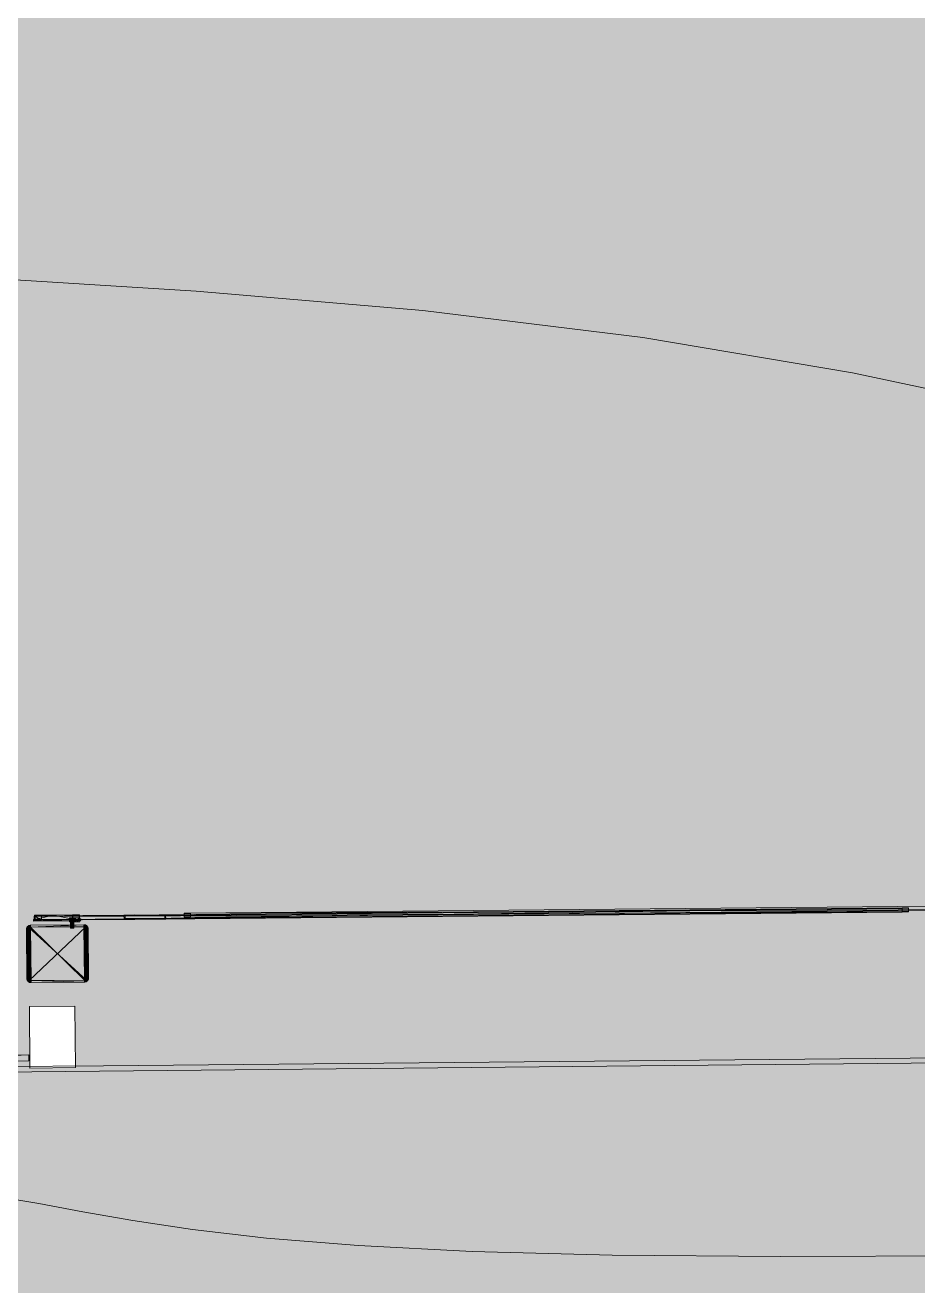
# Model space of a CAD drawing. Header units: millimetres. Extents: x 132836 to 1862386, y -330276 to -143438.
# Drawn here: x 386232 to 391451, y -273171 to -265798 of the extents above; entities that cross this region are included whole.
import ezdxf

# ---------------------------------------------------------------- set-up
doc = ezdxf.new("R2010")
doc.units = ezdxf.units.MM
doc.header["$MEASUREMENT"] = 0
doc.linetypes.add('Wipeout_Contour', pattern=[1000, 0, -1000])
for name, color, linetype in [('Divers - Dessin général', 7, 'Continuous'), ('Nouveau_0', 7, 'Continuous'), ('Nouveau_CN_01_00', 7, 'Continuous'), ('Nouveau_CN_02_00', 7, 'Continuous'), ('Structure - Murs extérieurs', 7, 'Continuous')]:
    doc.layers.add(name, color=color, linetype=linetype)

msp = doc.modelspace()

# ---------------------------------------------------------------- hatches: boundary and pattern name
at = {"linetype": 'Continuous', "lineweight": 0, "true_color": 0x6f6f6f}
h = msp.add_hatch(color=8, dxfattribs=at)
h.paths.add_polyline_path([(360547.961, -295062.571), (487920.34, -293826.868), (487920.34, -270902.734), (487462.568, -270902.734), (472913.119, -271040.575), (472913.119, -163437.635), (371855.719, -163437.635), (371855.719, -271040.575), (371882.482, -271040.57), (371882.665, -272000.514, -0.40942736), (367883.201, -275935.042), (360547.961, -275935.042)])
h.paths.add_polyline_path([(377135.103, -260639.953), (373845.103, -260639.953), (373845.103, -248364.953), (373845.103, -243089.974), (373845.103, -242189.974), (377135.103, -242189.974)], flags=0)
h.paths.add_polyline_path([(380202.952, -171995.57), (431505.799, -171995.57), (464309.564, -171995.57), (464309.564, -262465.571), (462925.553, -262565.571), (438593.575, -262550.571), (437925.553, -262550.571), (436549.587, -262550.571), (436549.587, -189810.571), (412055.061, -189810.571), (412055.061, -201780.57), (412055.061, -204495.57), (415454.069, -204495.57), (415454.069, -208495.57), (415454.069, -218295.57), (405655.061, -218295.57), (405655.061, -222495.57), (415474.561, -222495.57), (415474.561, -260810.571), (380202.952, -260810.571), (380202.952, -230015.57), (380202.952, -193810.571)], flags=0)
h.paths.add_polyline_path([(381436.562, -269433.913, -0.09031866), (381558.292, -268727.623, -0.20144873), (382612.158, -267592.74, -0.10421145), (383417.525, -267415.055), (384017.498, -267409.371, -0.10404461), (384824.873, -267571.244, -0.23825546), (385983.776, -268953.318, -0.05518862), (386036.355, -269390.334), (386038.45, -269611.438), (386050.565, -270890.267), (385792.102, -271892.761, -0.26794919), (384069.602, -272909.124), (383469.629, -272914.808, -0.19371746), (382078.771, -272370.185, -0.07056876), (381728.183, -271931.262, -0.1316525), (381450.772, -270933.845)], flags=0)
h.paths.add_polyline_path([(394027.271, -275599.002, -0.4157911), (392016.505, -273599.031), (392016.505, -273452.052), (392030.007, -267377.824, -0.3805567), (394016.505, -265609.826), (394094.233, -265609.826), (394094.233, -270609.826), (409094.233, -270609.826), (409094.233, -265609.826), (414055.71, -265609.826, -0.41421356), (415555.71, -267109.826), (415555.71, -273660.699, -0.34550161), (413836.804, -275433.432)], flags=0)
h.paths.add_polyline_path([(424209.612, -271504.083, -0.13447393), (423930.467, -270484.937), (423930.467, -268984.937, -0.41421356), (425930.467, -266984.937), (426530.467, -266984.937, -0.41421356), (428530.467, -268984.937), (428530.467, -270484.937, -0.12882035), (428273.55, -271465.581, -0.27093629), (426530.467, -272484.937), (425930.467, -272484.937, -0.26498)], flags=0)
h.paths.add_polyline_path([(436562.206, -273329.325), (436569.468, -267730.336, -0.09856151), (436800.237, -266943.721), (436817.2, -266951.545, -0.258849), (438654.998, -265605.827), (438652.661, -265587.294), (439337.088, -265587.294), (439337.088, -265687.294), (439337.088, -270687.294), (469237.088, -270687.294), (469237.088, -265687.294), (470907.523, -265687.294), (472885.813, -265687.294), (472885.813, -267687.294), (472885.813, -271062.255, 0.00134576), (472885.842, -271073.021), (472896.728, -273095.233, -0.41421356), (470907.523, -275105.97), (462184.053, -275105.97, -0.00518896), (462130.957, -275116.103), (454147.511, -275196.191), (438770.531, -275253.24, -0.38655333), (436572.608, -273475.385, -0.02518922)], flags=0)

# ---------------------------------------------------------------- linework, layer by layer
at = {"color": 7, "linetype": 'Continuous', "lineweight": 20, "flags": 128}
for points in [[(386809.558, -271004.354), (391359.157, -270961.251)], [(386809.763, -271025.89), (391359.157, -270961.251)], [(391360.125, -270963.642), (386816.533, -271006.688)], [(391748.531, -270948.089), (387198.933, -270991.191)], [(391748.735, -270969.624), (387198.933, -270991.191)], [(391748.758, -270972.087), (387199.16, -271015.19)], [(391359.157, -270961.251), (391396.973, -270960.893)], [(391359.157, -270961.251), (391396.05, -270963.302)], [(391360.125, -270963.642), (391359.157, -270961.251)], [(391359.157, -270961.251), (391359.384, -270985.25)], [(391359.384, -270985.25), (391360.125, -270963.642)], [(391360.125, -270963.642), (391396.05, -270963.302)], [(391396.05, -270963.302), (391360.125, -270963.642)], [(391360.307, -270982.841), (391360.125, -270963.642)], [(391360.125, -270963.642), (391360.307, -270982.841)], [(391360.126, -270963.778), (391396.05, -270963.302)], [(391396.05, -270963.302), (391396.973, -270960.893)], [(391396.05, -270963.302), (391396.232, -270982.501)], [(391396.05, -270963.302), (391397.2, -270984.892)], [(391396.232, -270982.501), (391396.05, -270963.302)], [(391396.973, -270960.893), (391397.2, -270984.892)], [(386500.434, -271026.484), (386279.848, -271028.573)], [(386279.848, -271028.573), (386279.893, -271033.373), (386279.939, -271038.173)], [(386279.893, -271033.373), (386500.434, -271026.484)], [(386500.479, -271031.283), (386279.893, -271033.373)], [(386279.939, -271038.173), (386500.479, -271031.283)], [(386279.939, -271038.173), (386500.525, -271036.083)], [(386283.614, -271009.337), (386289.121, -271009.285)], [(386283.841, -271033.336), (386283.614, -271009.337)], [(386283.841, -271033.336), (386289.121, -271009.285)], [(386283.841, -271033.336), (386289.349, -271033.284)], [(386287.192, -271004.503), (386397.479, -271003.458), (386507.766, -271002.413)], [(386287.192, -271004.503), (386287.419, -271028.502)], [(386507.994, -271026.412), (386397.479, -271003.458), (386287.419, -271028.502)], [(386289.121, -271009.285), (386809.558, -271004.354)], [(386289.121, -271009.285), (386326.944, -271008.926)], [(386289.121, -271009.285), (386327.171, -271032.925)], [(386289.349, -271033.284), (386289.121, -271009.285)], [(386289.121, -271009.285), (386289.349, -271033.284)], [(386289.349, -271033.284), (386809.763, -271025.89)], [(386289.349, -271033.284), (386809.786, -271028.353)], [(386327.171, -271032.925), (386289.349, -271033.284)], [(386816.533, -271006.688), (386290.092, -271011.676)], [(386290.092, -271011.676), (386816.551, -271008.682)], [(386290.092, -271011.676), (386290.274, -271030.875)], [(386816.714, -271025.887), (386290.274, -271030.875)], [(386326.944, -271008.926), (386327.171, -271032.925)], [(386520.897, -271019.089), (386490.898, -271019.374)], [(386491.125, -271043.373), (386490.898, -271019.374)], [(386491.125, -271043.373), (386520.897, -271019.089)], [(386521.124, -271043.088), (386491.125, -271043.373)], [(386496.388, -271031.322), (386496.377, -271031.442)], [(386496.83, -271079.32), (386496.603, -271055.321), (386496.573, -271052.201), (386496.544, -271049.142), (386496.516, -271046.19), (386496.49, -271043.382), (386496.465, -271040.79), (386496.443, -271038.438), (386496.423, -271036.374), (386496.407, -271034.646), (386496.394, -271033.266), (386496.384, -271032.258), (386496.379, -271031.646), (386496.377, -271031.442)], [(386496.377, -271031.442), (386496.76, -271033.923)], [(386515.575, -271031.224), (386515.299, -271033.699), (386514.397, -271036.024), (386512.916, -271038.03), (386510.95, -271039.585), (386508.668, -271040.59), (386506.187, -271040.974), (386503.701, -271040.709), (386501.364, -271039.807), (386499.334, -271038.327), (386497.768, -271036.385), (386496.762, -271034.115), (386496.379, -271031.646)], [(386496.379, -271031.646), (386496.76, -271033.923)], [(386515.581, -271031.836), (386515.304, -271034.251), (386514.402, -271036.516), (386512.92, -271038.474), (386510.954, -271039.993), (386508.672, -271040.974), (386506.191, -271041.346), (386503.704, -271041.081), (386501.368, -271040.203), (386499.338, -271038.771), (386497.772, -271036.877), (386496.767, -271034.655), (386496.384, -271032.258)], [(386496.384, -271032.258), (386496.762, -271034.115), (386497.766, -271036.217)], [(386499.058, -271026.917), (386497.564, -271027.591), (386496.643, -271029.172), (386496.388, -271031.322)], [(386496.641, -271028.956), (386496.388, -271031.322)], [(386496.388, -271031.322), (386496.389, -271031.525)], [(386496.388, -271031.322), (386496.76, -271033.923)], [(386496.39, -271031.526), (386496.643, -271029.172), (386497.557, -271026.859), (386499.038, -271024.841), (386500.992, -271023.286), (386503.286, -271022.28), (386505.755, -271021.897), (386508.253, -271022.173), (386510.59, -271023.075), (386512.608, -271024.544), (386514.174, -271026.485), (386515.192, -271028.768), (386515.561, -271031.132)], [(386499.075, -271028.693), (386497.576, -271028.791), (386496.65, -271029.844), (386496.39, -271031.526)], [(386515.591, -271032.856), (386515.313, -271035.163), (386514.409, -271037.32), (386512.927, -271039.194), (386510.961, -271040.653), (386508.677, -271041.586), (386506.197, -271041.946), (386503.71, -271041.693), (386501.374, -271040.851), (386499.345, -271039.491), (386497.78, -271037.681), (386496.776, -271035.555), (386496.394, -271033.266)], [(386496.394, -271033.266), (386496.767, -271034.655), (386497.768, -271036.385), (386499.333, -271038.171)], [(386515.604, -271034.248), (386515.325, -271036.411), (386514.42, -271038.436), (386512.936, -271040.202), (386510.969, -271041.565), (386508.685, -271042.438), (386506.204, -271042.774), (386503.718, -271042.545), (386501.383, -271041.763), (386499.354, -271040.474), (386497.79, -271038.785), (386496.787, -271036.791), (386496.407, -271034.646)], [(386496.407, -271034.646), (386496.776, -271035.555), (386497.772, -271036.877), (386499.334, -271038.327)], [(386515.621, -271036), (386515.339, -271037.983), (386514.433, -271039.84), (386512.948, -271041.45), (386510.98, -271042.704), (386508.696, -271043.518), (386506.214, -271043.818), (386503.728, -271043.613), (386501.393, -271042.891), (386499.366, -271041.722), (386497.803, -271040.165), (386496.802, -271038.351), (386496.423, -271036.374)], [(386496.423, -271036.374), (386496.787, -271036.791), (386497.78, -271037.681), (386499.338, -271038.771)], [(386496.432, -271031.803), (386496.65, -271029.844), (386497.564, -271027.591), (386499.046, -271025.633), (386500.999, -271024.114), (386503.294, -271023.132), (386505.763, -271022.761), (386508.261, -271023.025), (386510.598, -271023.903), (386512.616, -271025.336), (386514.182, -271027.229), (386515.199, -271029.44), (386515.523, -271031.473)], [(386515.64, -271038.088), (386515.357, -271039.855), (386514.449, -271041.508), (386512.962, -271042.95), (386510.993, -271044.06), (386508.708, -271044.79), (386506.226, -271045.066), (386503.74, -271044.873), (386501.406, -271044.235), (386499.38, -271043.198), (386497.819, -271041.821), (386496.82, -271040.198), (386496.443, -271038.438)], [(386496.443, -271038.438), (386496.802, -271038.351), (386497.79, -271038.785), (386499.345, -271039.491)], [(386496.448, -271031.904), (386496.66, -271030.96), (386497.591, -271030.459), (386499.096, -271030.925), (386501.079, -271032.466), (386503.407, -271035.012), (386505.911, -271038.42), (386507.316, -271040.655)], [(386496.465, -271040.79), (386496.82, -271040.198), (386497.803, -271040.165), (386499.354, -271040.474)], [(386515.663, -271040.452), (386515.377, -271041.979), (386514.467, -271043.403), (386512.978, -271044.642), (386511.008, -271045.608), (386508.721, -271046.23), (386506.24, -271046.482), (386503.754, -271046.325), (386501.421, -271045.771), (386499.396, -271044.878), (386497.837, -271043.693), (386496.84, -271042.298), (386496.465, -271040.79)], [(386496.49, -271043.382), (386496.84, -271042.298), (386497.819, -271041.821), (386499.366, -271041.722)], [(386515.688, -271043.08), (386515.4, -271044.331), (386514.487, -271045.503), (386512.996, -271046.526), (386511.024, -271047.324), (386508.737, -271047.838), (386506.254, -271048.041), (386503.769, -271047.921), (386501.437, -271047.475), (386499.414, -271046.738), (386497.856, -271045.769), (386496.862, -271044.626), (386496.49, -271043.382)], [(386496.506, -271032.279), (386496.66, -271030.96), (386497.576, -271028.791), (386499.058, -271026.917), (386501.012, -271025.47), (386503.307, -271024.524), (386505.776, -271024.177), (386508.275, -271024.417), (386510.611, -271025.259), (386512.628, -271026.632), (386514.193, -271028.441), (386515.209, -271030.568), (386515.458, -271032.059)], [(386496.516, -271046.19), (386496.862, -271044.626), (386497.837, -271043.693), (386499.38, -271043.198)], [(386496.544, -271049.142), (386496.885, -271047.134), (386497.856, -271045.769), (386499.396, -271044.878), (386501.406, -271044.235)], [(386496.573, -271052.201), (386496.91, -271049.786), (386497.878, -271048.013), (386499.414, -271046.738), (386501.421, -271045.771), (386503.74, -271044.873)], [(386496.575, -271032.727), (386496.675, -271032.484), (386497.611, -271032.535), (386499.121, -271033.576), (386501.109, -271035.634), (386503.441, -271038.624), (386504.816, -271040.678)], [(386512.927, -271039.194), (386510.969, -271041.565), (386508.696, -271043.518), (386506.226, -271045.066), (386503.754, -271046.325), (386501.437, -271047.475), (386499.433, -271048.742), (386497.9, -271050.365), (386496.936, -271052.522), (386496.603, -271055.321)], [(386496.613, -271032.973), (386496.675, -271032.484), (386497.591, -271030.459), (386499.075, -271028.693), (386501.03, -271027.33), (386503.326, -271026.456), (386505.795, -271026.121), (386508.293, -271026.349), (386510.628, -271027.131), (386512.645, -271028.42), (386514.209, -271030.109), (386515.224, -271032.104), (386515.365, -271032.899)], [(386499.046, -271025.633), (386497.557, -271026.859), (386496.641, -271028.956)], [(386497.555, -271026.619), (386496.641, -271028.956)], [(386496.641, -271028.956), (386496.643, -271029.172), (386496.65, -271029.844), (386496.66, -271030.96), (386496.675, -271032.484), (386496.683, -271033.427)], [(386496.641, -271028.956), (386496.76, -271033.923)], [(386497.555, -271026.619), (386496.76, -271033.923)], [(386496.76, -271033.923), (386496.762, -271034.115), (386496.767, -271034.655), (386496.776, -271035.555), (386496.787, -271036.791), (386496.802, -271038.351), (386496.82, -271040.198), (386496.84, -271042.298), (386496.862, -271044.626), (386496.885, -271047.134), (386496.91, -271049.786), (386496.936, -271052.522), (386496.964, -271055.402), (386496.83, -271079.32)], [(386496.76, -271033.923), (386497.766, -271036.217)], [(386496.84, -271034.104), (386497.611, -271032.535), (386499.096, -271030.925), (386501.052, -271029.682), (386503.349, -271028.868), (386505.818, -271028.557), (386508.316, -271028.773), (386510.651, -271029.495), (386512.666, -271030.664), (386514.229, -271032.209), (386515.154, -271033.877)], [(386512.936, -271040.202), (386510.98, -271042.704), (386508.708, -271044.79), (386506.24, -271046.482), (386503.769, -271047.921), (386501.454, -271049.299), (386499.453, -271050.866), (386497.923, -271052.825), (386496.964, -271055.402)], [(386497.082, -271034.658), (386497.635, -271035.019), (386499.15, -271036.6), (386501.142, -271039.15), (386501.536, -271039.718)], [(386497.766, -271036.217), (386497.768, -271036.385), (386497.772, -271036.877), (386497.78, -271037.681), (386497.79, -271038.785), (386497.803, -271040.165), (386497.819, -271041.821), (386497.837, -271043.693), (386497.856, -271045.769), (386497.878, -271048.013), (386497.9, -271050.365), (386497.923, -271052.825), (386497.948, -271055.464), (386497.19, -271079.317)], [(386497.414, -271035.415), (386497.635, -271035.019), (386499.121, -271033.576), (386501.079, -271032.466), (386503.376, -271031.736), (386505.845, -271031.461), (386508.343, -271031.641), (386510.677, -271032.279), (386512.691, -271033.328), (386514.252, -271034.705), (386514.612, -271035.282)], [(386499.036, -271024.601), (386497.555, -271026.619)], [(386499.038, -271024.841), (386497.555, -271026.619)], [(386497.555, -271026.619), (386497.557, -271026.859), (386497.564, -271027.591), (386497.576, -271028.791), (386497.591, -271030.459), (386497.611, -271032.535), (386497.635, -271035.019), (386497.643, -271035.938)], [(386497.555, -271026.619), (386497.766, -271036.217)], [(386499.036, -271024.601), (386497.766, -271036.217)], [(386497.766, -271036.217), (386499.333, -271038.171)], [(386497.948, -271055.464), (386499.474, -271053.062), (386501.472, -271051.231), (386503.785, -271049.637), (386506.254, -271048.041), (386508.721, -271046.23), (386510.993, -271044.06)], [(386498.504, -271037.137), (386499.15, -271036.6), (386501.109, -271035.634), (386503.407, -271035.012), (386505.877, -271034.772), (386508.374, -271034.929), (386510.707, -271035.471), (386512.72, -271036.364), (386513.55, -271036.995)], [(386499.036, -271024.601), (386500.989, -271023.022)], [(386499.036, -271024.601), (386499.038, -271024.841), (386499.046, -271025.633), (386499.058, -271026.917), (386499.075, -271028.693), (386499.096, -271030.925), (386499.121, -271033.576), (386499.15, -271036.6), (386499.163, -271037.959)], [(386499.036, -271024.601), (386499.333, -271038.171)], [(386499.038, -271024.841), (386500.989, -271023.022)], [(386499.046, -271025.633), (386500.992, -271023.286), (386503.284, -271022.016)], [(386499.058, -271026.917), (386500.999, -271024.114), (386503.286, -271022.28), (386505.752, -271021.633)], [(386499.075, -271028.693), (386501.012, -271025.47), (386503.294, -271023.132), (386505.755, -271021.897)], [(386499.096, -271030.925), (386501.03, -271027.33), (386503.307, -271024.524), (386505.763, -271022.761)], [(386500.989, -271023.022), (386499.333, -271038.171)], [(386506.197, -271041.946), (386503.704, -271041.081), (386501.364, -271039.807), (386499.333, -271038.171)], [(386499.333, -271038.171), (386499.334, -271038.327), (386499.338, -271038.771), (386499.345, -271039.491), (386499.354, -271040.474), (386499.366, -271041.722), (386499.38, -271043.198), (386499.396, -271044.878), (386499.414, -271046.738), (386499.433, -271048.742), (386499.453, -271050.866), (386499.474, -271053.062), (386499.497, -271055.522), (386499.722, -271079.293)], [(386501.363, -271039.651), (386499.333, -271038.171)], [(386506.204, -271042.774), (386503.71, -271041.693), (386501.368, -271040.203), (386499.334, -271038.327)], [(386506.214, -271043.818), (386503.718, -271042.545), (386501.374, -271040.851), (386499.338, -271038.771)], [(386506.226, -271045.066), (386503.728, -271043.613), (386501.383, -271041.763), (386499.345, -271039.491)], [(386503.74, -271044.873), (386501.393, -271042.891), (386499.354, -271040.474)], [(386501.406, -271044.235), (386499.366, -271041.722)], [(386499.497, -271055.522), (386501.491, -271053.235), (386503.803, -271051.461), (386506.27, -271049.721), (386508.737, -271047.838), (386511.008, -271045.608)], [(386507.994, -271026.412), (386500.434, -271026.484)], [(386500.434, -271026.484), (386509.935, -271031.194)], [(386500.434, -271026.484), (386500.479, -271031.283), (386500.525, -271036.083)], [(386500.479, -271031.283), (386509.935, -271031.194), (386547.757, -271030.836), (386557.201, -271030.746)], [(386500.479, -271031.283), (386557.246, -271035.546)], [(386500.525, -271036.083), (386557.246, -271035.546)], [(386500.84, -271039.27), (386501.142, -271039.15), (386503.441, -271038.624), (386505.911, -271038.42), (386508.409, -271038.553), (386510.741, -271038.987), (386511.272, -271039.181)], [(386500.989, -271023.022), (386500.992, -271023.286), (386500.999, -271024.114), (386501.012, -271025.47), (386501.03, -271027.33), (386501.052, -271029.682), (386501.079, -271032.466), (386501.109, -271035.634), (386501.142, -271039.15), (386501.145, -271039.493)], [(386500.989, -271023.022), (386501.363, -271039.651)], [(386501.052, -271029.682), (386503.326, -271026.456), (386505.776, -271024.177)], [(386501.079, -271032.466), (386503.349, -271028.868), (386505.795, -271026.121)], [(386503.284, -271022.016), (386501.363, -271039.651)], [(386506.191, -271041.346), (386503.701, -271040.709), (386501.363, -271039.651)], [(386501.363, -271039.651), (386501.364, -271039.807), (386501.368, -271040.203), (386501.374, -271040.851), (386501.383, -271041.763), (386501.393, -271042.891), (386501.406, -271044.235), (386501.421, -271045.771), (386501.437, -271047.475), (386501.454, -271049.299), (386501.472, -271051.231), (386501.491, -271053.235), (386501.513, -271055.551), (386501.738, -271079.274)], [(386503.699, -271040.553), (386501.363, -271039.651)], [(386501.513, -271055.551), (386503.82, -271053.333), (386506.287, -271051.509), (386508.753, -271049.566), (386511.024, -271047.324), (386512.978, -271044.642)], [(386503.284, -271022.016), (386503.286, -271022.28), (386503.294, -271023.132), (386503.307, -271024.524), (386503.326, -271026.456), (386503.349, -271028.868), (386503.376, -271031.736), (386503.407, -271035.012), (386503.441, -271038.624), (386503.458, -271040.46)], [(386503.284, -271022.016), (386503.699, -271040.553)], [(386503.376, -271031.736), (386505.818, -271028.557)], [(386503.376, -271031.736), (386505.877, -271034.772), (386508.409, -271038.553), (386509.309, -271040.163)], [(386505.752, -271021.633), (386503.699, -271040.553)], [(386506.187, -271040.974), (386503.699, -271040.553)], [(386504.066, -271079.252), (386503.841, -271055.553), (386503.82, -271053.333), (386503.803, -271051.461), (386503.785, -271049.637), (386503.769, -271047.921), (386503.754, -271046.325), (386503.74, -271044.873), (386503.728, -271043.613), (386503.718, -271042.545), (386503.71, -271041.693), (386503.704, -271041.081), (386503.701, -271040.709), (386503.699, -271040.553)], [(386506.186, -271040.83), (386503.699, -271040.553)], [(386505.752, -271021.633), (386508.251, -271021.909), (386508.253, -271022.173), (386508.261, -271023.025), (386508.275, -271024.417), (386508.293, -271026.349), (386508.316, -271028.773), (386508.343, -271031.641), (386508.374, -271034.929), (386508.409, -271038.553), (386508.427, -271040.483)], [(386505.752, -271021.633), (386508.253, -271022.173), (386510.598, -271023.903), (386512.628, -271026.632)], [(386505.752, -271021.633), (386505.755, -271021.897), (386505.763, -271022.761), (386505.776, -271024.177), (386505.795, -271026.121), (386505.818, -271028.557), (386505.845, -271031.461), (386505.877, -271034.772), (386505.911, -271038.42), (386505.934, -271040.802)], [(386505.752, -271021.633), (386506.186, -271040.83)], [(386505.755, -271021.897), (386508.261, -271023.025), (386510.611, -271025.259), (386512.645, -271028.42)], [(386505.763, -271022.761), (386508.275, -271024.417), (386510.628, -271027.131), (386512.666, -271030.664)], [(386505.776, -271024.177), (386508.293, -271026.349), (386510.651, -271029.495), (386512.691, -271033.328)], [(386505.795, -271026.121), (386508.316, -271028.773), (386510.677, -271032.279), (386512.72, -271036.364)], [(386505.818, -271028.557), (386508.343, -271031.641), (386510.707, -271035.471), (386512.151, -271038.475)], [(386505.845, -271031.461), (386508.374, -271034.929), (386510.741, -271038.987), (386510.952, -271039.438)], [(386508.251, -271021.909), (386506.186, -271040.83)], [(386506.55, -271079.228), (386506.325, -271055.541), (386506.305, -271053.357), (386506.287, -271051.509), (386506.27, -271049.721), (386506.254, -271048.041), (386506.24, -271046.482), (386506.226, -271045.066), (386506.214, -271043.818), (386506.204, -271042.774), (386506.197, -271041.946), (386506.191, -271041.346), (386506.187, -271040.974), (386506.186, -271040.83), (386508.667, -271040.446)], [(386508.667, -271040.446), (386506.186, -271040.83)], [(386508.667, -271040.446), (386506.187, -271040.974)], [(386510.949, -271039.441), (386508.668, -271040.59), (386506.191, -271041.346)], [(386512.914, -271037.862), (386510.95, -271039.585), (386508.672, -271040.974), (386506.197, -271041.946)], [(386512.916, -271038.03), (386510.954, -271039.993), (386508.677, -271041.586), (386506.204, -271042.774)], [(386512.92, -271038.474), (386510.961, -271040.653), (386508.685, -271042.438), (386506.214, -271043.818)], [(386507.766, -271002.413), (386528.573, -271002.216), (386549.368, -271002.019)], [(386507.766, -271002.413), (386547.53, -271006.837)], [(386509.708, -271007.195), (386507.766, -271002.413)], [(386507.766, -271002.413), (386507.994, -271026.412)], [(386507.994, -271026.412), (386509.708, -271007.195)], [(386507.994, -271026.412), (386509.935, -271031.194)], [(386508.251, -271021.909), (386510.59, -271023.075), (386512.616, -271025.336)], [(386508.251, -271021.909), (386510.588, -271022.811)], [(386508.251, -271021.909), (386508.667, -271040.446)], [(386510.588, -271022.811), (386508.667, -271040.446)], [(386509.034, -271079.205), (386508.809, -271055.506), (386508.788, -271053.286), (386508.77, -271051.39), (386508.753, -271049.566), (386508.737, -271047.838), (386508.721, -271046.23), (386508.708, -271044.79), (386508.696, -271043.518), (386508.685, -271042.438), (386508.677, -271041.586), (386508.672, -271040.974), (386508.668, -271040.59), (386508.667, -271040.446), (386510.949, -271039.441)], [(386510.949, -271039.441), (386508.667, -271040.446)], [(386509.708, -271007.195), (386547.53, -271006.837)], [(386509.708, -271007.195), (386509.935, -271031.194)], [(386509.896, -271027.079), (386547.757, -271030.836)], [(386510.746, -271039.53), (386510.741, -271038.987), (386510.707, -271035.471), (386510.677, -271032.279), (386510.651, -271029.495), (386510.628, -271027.131), (386510.611, -271025.259), (386510.598, -271023.903), (386510.59, -271023.075), (386510.588, -271022.811)], [(386510.588, -271022.811), (386512.608, -271024.544)], [(386510.588, -271022.811), (386510.949, -271039.441)], [(386512.606, -271024.292), (386510.949, -271039.441)], [(386511.326, -271079.183), (386511.101, -271055.46), (386511.079, -271053.132), (386511.06, -271051.116), (386511.041, -271049.16), (386511.024, -271047.324), (386511.008, -271045.608), (386510.993, -271044.06), (386510.98, -271042.704), (386510.969, -271041.565), (386510.961, -271040.653), (386510.954, -271039.993), (386510.95, -271039.585), (386510.949, -271039.441)], [(386510.98, -271042.704), (386512.962, -271042.95), (386514.467, -271043.403), (386515.4, -271044.331), (386515.715, -271045.912)], [(386510.993, -271044.06), (386512.978, -271044.642), (386514.487, -271045.503), (386515.424, -271046.863), (386515.743, -271048.9)], [(386512.736, -271038.005), (386512.72, -271036.364), (386512.691, -271033.328), (386512.666, -271030.664), (386512.645, -271028.42), (386512.628, -271026.632), (386512.616, -271025.336), (386512.608, -271024.544), (386512.606, -271024.292)], [(386512.606, -271024.292), (386514.172, -271026.245)], [(386512.606, -271024.292), (386512.914, -271037.862)], [(386514.172, -271026.245), (386512.608, -271024.544)], [(386515.19, -271028.54), (386514.174, -271026.485), (386512.616, -271025.336)], [(386515.574, -271031.02), (386515.192, -271028.768), (386514.182, -271027.229), (386512.628, -271026.632)], [(386515.559, -271031.148), (386515.199, -271029.44), (386514.193, -271028.441), (386512.645, -271028.42)], [(386515.51, -271031.593), (386515.209, -271030.568), (386514.209, -271030.109), (386512.666, -271030.664)], [(386515.411, -271032.487), (386515.224, -271032.104), (386514.229, -271032.209), (386512.691, -271033.328)], [(386515.04, -271034.172), (386514.252, -271034.705), (386512.72, -271036.364)], [(386514.172, -271026.245), (386512.914, -271037.862)], [(386512.914, -271037.862), (386514.397, -271036.024), (386515.304, -271034.251), (386515.591, -271032.856)], [(386514.395, -271035.844), (386512.914, -271037.862)], [(386513.306, -271079.164), (386513.08, -271055.381), (386513.057, -271052.909), (386513.036, -271050.689), (386513.016, -271048.553), (386512.996, -271046.526), (386512.978, -271044.642), (386512.962, -271042.95), (386512.948, -271041.45), (386512.936, -271040.202), (386512.927, -271039.194), (386512.92, -271038.474), (386512.916, -271038.03), (386512.914, -271037.862)], [(386512.916, -271038.03), (386514.402, -271036.516), (386515.313, -271035.163), (386515.604, -271034.248)], [(386512.92, -271038.474), (386514.409, -271037.32), (386515.325, -271036.411), (386515.621, -271036)], [(386512.927, -271039.194), (386514.42, -271038.436), (386515.339, -271037.983), (386515.64, -271038.088)], [(386512.936, -271040.202), (386514.433, -271039.84), (386515.357, -271039.855), (386515.663, -271040.452)], [(386512.948, -271041.45), (386514.449, -271041.508), (386515.377, -271041.979), (386515.688, -271043.08)], [(386514.265, -271036.021), (386514.252, -271034.705), (386514.229, -271032.209), (386514.209, -271030.109), (386514.193, -271028.441), (386514.182, -271027.229), (386514.174, -271026.485), (386514.172, -271026.245)], [(386514.172, -271026.245), (386515.19, -271028.54)], [(386514.172, -271026.245), (386514.395, -271035.844)], [(386515.19, -271028.54), (386514.395, -271035.844)], [(386514.395, -271035.844), (386515.299, -271033.699), (386515.581, -271031.836)], [(386515.297, -271033.507), (386514.395, -271035.844)], [(386515.729, -271079.141), (386514.58, -271055.307), (386514.554, -271052.631), (386514.531, -271050.159), (386514.508, -271047.771), (386514.487, -271045.503), (386514.467, -271043.403), (386514.449, -271041.508), (386514.433, -271039.84), (386514.42, -271038.436), (386514.409, -271037.32), (386514.402, -271036.516), (386514.397, -271036.024), (386514.395, -271035.844)], [(386515.239, -271033.659), (386515.224, -271032.104), (386515.209, -271030.568), (386515.199, -271029.44), (386515.192, -271028.768), (386515.19, -271028.54)], [(386515.19, -271028.54), (386515.297, -271033.507)], [(386515.19, -271028.54), (386515.574, -271031.02)], [(386515.574, -271031.02), (386515.297, -271033.507)], [(386515.297, -271033.507), (386515.575, -271031.224)], [(386516.029, -271079.138), (386515.503, -271055.226), (386515.475, -271052.322), (386515.449, -271049.55), (386515.424, -271046.863), (386515.4, -271044.331), (386515.377, -271041.979), (386515.357, -271039.855), (386515.339, -271037.983), (386515.325, -271036.411), (386515.313, -271035.163), (386515.304, -271034.251), (386515.299, -271033.699), (386515.297, -271033.507)], [(386516.029, -271079.138), (386515.802, -271055.139), (386515.772, -271051.995), (386515.743, -271048.9), (386515.715, -271045.912), (386515.688, -271043.08), (386515.663, -271040.452), (386515.64, -271038.088), (386515.621, -271036), (386515.604, -271034.248), (386515.591, -271032.856), (386515.581, -271031.836), (386515.575, -271031.224), (386515.574, -271031.02)], [(386520.897, -271019.089), (386550.895, -271018.805)], [(386541.812, -271018.891), (386520.897, -271019.089)], [(386541.812, -271018.891), (386520.897, -271019.089)], [(386520.897, -271019.089), (386542.039, -271042.89)], [(386521.124, -271043.088), (386520.897, -271019.089)], [(386521.124, -271043.088), (386520.897, -271019.089)], [(386521.124, -271043.088), (386550.895, -271018.805)], [(386551.123, -271042.804), (386521.124, -271043.088)], [(386542.039, -271042.89), (386521.124, -271043.088)], [(386528.573, -271002.216), (386547.53, -271006.837)], [(386542.039, -271042.89), (386541.812, -271018.891)], [(386547.53, -271006.837), (386549.368, -271002.019)], [(386547.53, -271006.837), (386549.596, -271026.018)], [(386547.757, -271030.836), (386547.53, -271006.837)], [(386547.757, -271030.836), (386549.596, -271026.018)], [(386547.757, -271030.836), (386557.246, -271035.546)], [(386549.596, -271026.018), (386549.368, -271002.019)], [(386557.155, -271025.946), (386549.596, -271026.018)], [(386549.596, -271026.018), (386557.201, -271030.746)], [(386550.895, -271018.805), (386551.123, -271042.804)], [(386557.246, -271035.546), (386557.201, -271030.746), (386557.155, -271025.946)], [(386569.574, -271005.428), (386845.297, -271002.816)], [(386569.574, -271005.428), (386569.585, -271006.628)], [(386569.585, -271006.628), (386845.297, -271002.816)], [(386569.585, -271006.628), (386845.309, -271004.015)], [(386569.812, -271030.627), (386845.536, -271028.014)], [(386569.812, -271030.627), (386569.824, -271031.827)], [(386569.824, -271031.827), (386845.536, -271028.014)], [(386569.824, -271031.827), (386845.547, -271029.214)], [(387053.244, -271002.045), (386809.558, -271004.354)], [(386809.558, -271004.354), (387019.698, -271002.363)], [(386809.58, -271006.639), (387053.276, -271005.483)], [(386809.786, -271028.353), (391359.384, -270985.25)], [(386816.551, -271008.682), (391360.307, -270982.841)], [(386816.697, -271024.03), (387048.186, -271020.96)], [(391360.307, -270982.841), (386816.714, -271025.887)], [(386816.714, -271025.887), (387048.212, -271023.694)], [(386816.714, -271025.887), (387016.467, -271023.995)], [(387053.471, -271026.044), (386835.858, -271028.106)], [(386841.536, -271006.451), (387048.03, -271004.495)], [(386845.297, -271002.816), (386873.664, -271002.547)], [(386845.297, -271002.816), (386873.675, -271003.747)], [(386845.297, -271002.816), (386845.309, -271004.015)], [(386845.309, -271004.015), (386873.675, -271003.747)], [(386845.536, -271028.014), (386873.903, -271027.746)], [(386845.536, -271028.014), (386873.914, -271028.946)], [(386845.536, -271028.014), (386845.547, -271029.214)], [(386845.547, -271029.214), (386873.914, -271028.946)], [(386873.675, -271003.747), (386873.664, -271002.547)], [(386873.914, -271028.946), (386873.903, -271027.746)], [(387198.933, -270991.191), (387161.117, -270991.55)], [(387162.085, -270993.94), (387161.117, -270991.55)], [(387161.117, -270991.55), (387161.344, -271015.548)], [(387162.085, -270993.94), (387161.344, -271015.548)], [(387198.192, -271012.799), (387161.344, -271015.548)], [(387162.267, -271013.14), (387161.344, -271015.548)], [(387199.16, -271015.19), (387161.344, -271015.548)], [(387198.933, -270991.191), (387162.085, -270993.94)], [(387162.085, -270993.94), (387198.01, -270993.6)], [(387162.267, -271013.14), (387162.085, -270993.94)], [(387198.192, -271012.799), (387162.267, -271013.14)], [(387198.01, -270993.6), (387198.933, -270991.191)], [(387198.01, -270993.6), (387198.192, -271012.799)], [(387199.16, -271015.19), (387198.01, -270993.6)], [(387199.16, -271015.19), (387198.192, -271012.799)], [(387198.933, -270991.191), (387199.16, -271015.19)], [(391359.384, -270985.25), (391360.307, -270982.841)], [(391359.384, -270985.25), (391397.2, -270984.892)], [(391396.232, -270982.501), (391360.307, -270982.841)], [(391360.307, -270982.841), (391396.232, -270982.501)], [(391360.307, -270982.841), (391397.2, -270984.892)], [(391396.232, -270982.501), (391397.2, -270984.892)], [(386599.297, -271080.017), (386599.503, -271082.752), (386602.239, -271371.531), (386602.085, -271374.268), (386601.502, -271377.358), (386600.511, -271380.343), (386599.157, -271383.176), (386597.43, -271385.809), (386595.377, -271388.192), (386593.045, -271390.291), (386590.445, -271392.055), (386587.638, -271393.474), (386584.672, -271394.51), (386581.594, -271395.151), (386578.848, -271395.357), (386266.082, -271398.32), (386263.332, -271398.167), (386260.243, -271397.584), (386257.257, -271396.604), (386254.436, -271395.239), (386251.804, -271393.524), (386249.42, -271391.47), (386247.322, -271389.126), (386245.557, -271386.526), (386244.139, -271383.72), (386243.102, -271380.753), (386242.461, -271377.675), (386242.255, -271374.941), (386239.519, -271086.162), (386239.674, -271083.425), (386240.256, -271080.335), (386241.236, -271077.349), (386242.601, -271074.516), (386244.316, -271071.884), (386246.37, -271069.5), (386248.714, -271067.414), (386251.314, -271065.637), (386254.108, -271064.219), (386257.075, -271063.183), (386260.153, -271062.542), (386262.899, -271062.336), (386575.665, -271059.372), (386578.414, -271059.526), (386581.504, -271060.109), (386584.489, -271061.089), (386587.323, -271062.454), (386589.955, -271064.181), (386592.326, -271066.223), (386594.425, -271068.567), (386596.201, -271071.166), (386597.608, -271073.973), (386598.656, -271076.939), (386599.297, -271080.017), (386602.239, -271371.531)], [(386242.255, -271374.941), (386239.674, -271083.425)], [(386242.461, -271377.675), (386239.674, -271083.425)], [(386242.461, -271377.675), (386240.256, -271080.335)], [(386243.102, -271380.753), (386240.256, -271080.335)], [(386244.139, -271383.72), (386241.236, -271077.349)], [(386243.102, -271380.753), (386241.236, -271077.349)], [(386247.322, -271389.126), (386242.601, -271074.516)], [(386245.557, -271386.526), (386242.601, -271074.516)], [(386244.139, -271383.72), (386242.601, -271074.516)], [(386247.322, -271389.126), (386244.316, -271071.884)], [(386251.804, -271393.524), (386246.37, -271069.5)], [(386249.42, -271391.47), (386246.37, -271069.5)], [(386247.322, -271389.126), (386246.37, -271069.5)], [(386254.436, -271395.239), (386248.714, -271067.414)], [(386251.804, -271393.524), (386248.714, -271067.414)], [(386251.314, -271065.637), (386251.523, -271086.444), (386254.251, -271374.431), (386254.362, -271376.003), (386254.688, -271377.535), (386255.207, -271379.019), (386255.916, -271380.416), (386256.792, -271381.716), (386257.847, -271382.882), (386259.033, -271383.903), (386260.349, -271384.766), (386261.76, -271385.449), (386263.252, -271385.939), (386264.791, -271386.236), (386266.364, -271386.317), (386578.35, -271383.362), (386579.909, -271383.251), (386581.454, -271382.924), (386582.925, -271382.406), (386584.335, -271381.697), (386585.622, -271380.809), (386586.801, -271379.765), (386587.821, -271378.58), (386588.685, -271377.263), (386589.368, -271375.853), (386589.858, -271374.36), (386590.143, -271372.821)], [(386251.604, -271084.884), (386251.314, -271065.637)], [(386587.394, -271071.262), (386251.409, -271074.445)], [(386587.394, -271071.262), (386251.409, -271074.445)], [(386587.394, -271071.262), (386251.409, -271074.445)], [(386251.409, -271074.445), (386254.365, -271386.431)], [(386251.409, -271074.445), (386254.365, -271386.431)], [(386590.35, -271383.248), (386251.409, -271074.445)], [(386254.365, -271386.431), (386251.409, -271074.445)], [(386586.552, -271078.674), (386585.843, -271077.277), (386584.955, -271075.977), (386583.911, -271074.811), (386582.714, -271073.79), (386581.409, -271072.927), (386579.987, -271072.244), (386578.506, -271071.754), (386576.955, -271071.469), (386575.395, -271071.376), (386263.408, -271074.331), (386261.838, -271074.454), (386260.304, -271074.769), (386258.821, -271075.287), (386257.424, -271075.996), (386256.124, -271076.884), (386254.958, -271077.927), (386253.925, -271079.113), (386253.074, -271080.429), (386252.391, -271081.84), (386251.901, -271083.333), (386251.604, -271084.884), (386251.523, -271086.444)], [(386254.251, -271374.431), (386251.523, -271086.444), (386251.604, -271084.884)], [(386251.604, -271084.884), (386254.108, -271064.219)], [(386254.362, -271376.003), (386251.604, -271084.884)], [(386251.901, -271083.333), (386254.108, -271064.219)], [(386254.688, -271377.535), (386251.901, -271083.333)], [(386254.362, -271376.003), (386251.901, -271083.333)], [(386252.391, -271081.84), (386254.108, -271064.219)], [(386255.207, -271379.019), (386252.391, -271081.84)], [(386254.688, -271377.535), (386252.391, -271081.84)], [(386253.074, -271080.429), (386254.108, -271064.219)], [(386255.916, -271380.416), (386253.074, -271080.429)], [(386255.207, -271379.019), (386253.074, -271080.429)], [(386253.925, -271079.113), (386254.108, -271064.219)], [(386256.792, -271381.716), (386253.925, -271079.113)], [(386255.916, -271380.416), (386253.925, -271079.113)], [(386254.958, -271077.927), (386254.108, -271064.219)], [(386587.394, -271071.262), (386254.365, -271386.431)], [(386254.958, -271077.927), (386257.075, -271063.183)], [(386257.847, -271382.882), (386254.958, -271077.927)], [(386256.792, -271381.716), (386254.958, -271077.927)], [(386256.124, -271076.884), (386257.075, -271063.183)], [(386259.033, -271383.903), (386256.124, -271076.884)], [(386257.847, -271382.882), (386256.124, -271076.884)], [(386257.424, -271075.996), (386257.075, -271063.183)], [(386257.424, -271075.996), (386260.153, -271062.542)], [(386260.349, -271384.766), (386257.424, -271075.996)], [(386259.033, -271383.903), (386257.424, -271075.996)], [(386258.821, -271075.287), (386260.153, -271062.542)], [(386261.76, -271385.449), (386258.821, -271075.287)], [(386260.349, -271384.766), (386258.821, -271075.287)], [(386260.304, -271074.769), (386260.153, -271062.542)], [(386260.304, -271074.769), (386262.899, -271062.336)], [(386263.252, -271385.939), (386260.304, -271074.769)], [(386261.76, -271385.449), (386260.304, -271074.769)], [(386261.838, -271074.454), (386262.899, -271062.336)], [(386264.791, -271386.236), (386261.838, -271074.454)], [(386263.252, -271385.939), (386261.838, -271074.454)], [(386263.408, -271074.331), (386262.899, -271062.336)], [(386263.408, -271074.331), (386575.665, -271059.372)], [(386578.35, -271383.362), (386263.408, -271074.331)], [(386266.364, -271386.317), (386263.408, -271074.331)], [(386264.791, -271386.236), (386263.408, -271074.331)], [(386515.715, -271045.912), (386515.424, -271046.863), (386514.508, -271047.771), (386513.016, -271048.553), (386511.041, -271049.16), (386508.753, -271049.566), (386506.27, -271049.721), (386503.785, -271049.637), (386501.454, -271049.299), (386499.433, -271048.742), (386497.878, -271048.013), (386496.885, -271047.134), (386496.516, -271046.19)], [(386515.743, -271048.9), (386515.449, -271049.55), (386514.531, -271050.159), (386513.036, -271050.689), (386511.06, -271051.116), (386508.77, -271051.39), (386506.287, -271051.509), (386503.803, -271051.461), (386501.472, -271051.231), (386499.453, -271050.866), (386497.9, -271050.365), (386496.91, -271049.786), (386496.544, -271049.142)], [(386515.772, -271051.995), (386515.475, -271052.322), (386514.554, -271052.631), (386513.057, -271052.909), (386511.079, -271053.132), (386508.788, -271053.286), (386506.305, -271053.357), (386503.82, -271053.333), (386501.491, -271053.235), (386499.474, -271053.062), (386497.923, -271052.825), (386496.936, -271052.522), (386496.573, -271052.201)], [(386515.802, -271055.139), (386515.503, -271055.226), (386514.58, -271055.307), (386513.08, -271055.381), (386511.101, -271055.46), (386508.809, -271055.506), (386506.325, -271055.541), (386503.841, -271055.553), (386501.513, -271055.551), (386499.497, -271055.522), (386497.948, -271055.464), (386496.964, -271055.402), (386496.603, -271055.321)], [(386516.029, -271079.138), (386515.729, -271079.141), (386514.805, -271079.15), (386513.306, -271079.164), (386511.326, -271079.183), (386509.034, -271079.205), (386506.55, -271079.228), (386504.066, -271079.252), (386501.738, -271079.274), (386499.722, -271079.293), (386498.174, -271079.307), (386497.19, -271079.317), (386496.83, -271079.32)], [(386516.029, -271079.138), (386515.729, -271079.141), (386514.805, -271079.15), (386513.306, -271079.164), (386511.326, -271079.183), (386509.034, -271079.205), (386506.55, -271079.228), (386504.066, -271079.252), (386501.738, -271079.274), (386499.722, -271079.293), (386498.174, -271079.307), (386497.19, -271079.317), (386496.83, -271079.32)], [(386496.964, -271055.402), (386497.19, -271079.317)], [(386497.948, -271055.464), (386498.174, -271079.307)], [(386498.174, -271079.307), (386499.497, -271055.522)], [(386499.722, -271079.293), (386501.513, -271055.551)], [(386501.738, -271079.274), (386503.841, -271055.553)], [(386503.841, -271055.553), (386506.305, -271053.357), (386508.77, -271051.39), (386511.041, -271049.16), (386512.996, -271046.526)], [(386504.066, -271079.252), (386506.325, -271055.541)], [(386506.173, -271052.098), (386506.202, -271055.23)], [(386506.325, -271055.541), (386508.788, -271053.286), (386511.06, -271051.116), (386513.016, -271048.553)], [(386506.55, -271079.228), (386508.809, -271055.506)], [(386508.809, -271055.506), (386511.079, -271053.132), (386513.036, -271050.689)], [(386509.034, -271079.205), (386511.101, -271055.46)], [(386511.101, -271055.46), (386513.057, -271052.909)], [(386511.326, -271079.183), (386513.08, -271055.381)], [(386512.996, -271046.526), (386514.508, -271047.771), (386515.449, -271049.55), (386515.772, -271051.995)], [(386513.016, -271048.553), (386514.531, -271050.159), (386515.475, -271052.322), (386515.802, -271055.139)], [(386513.036, -271050.689), (386514.554, -271052.631), (386515.503, -271055.226)], [(386513.057, -271052.909), (386514.58, -271055.307)], [(386513.08, -271055.381), (386514.805, -271079.15)], [(386514.805, -271079.15), (386514.58, -271055.307)], [(386515.729, -271079.141), (386515.503, -271055.226)], [(386575.395, -271071.376), (386575.665, -271059.372)], [(386578.35, -271383.362), (386575.395, -271071.376)], [(386576.955, -271071.469), (386575.665, -271059.372)], [(386576.955, -271071.469), (386578.414, -271059.526)], [(386579.909, -271383.251), (386576.955, -271071.469)], [(386578.35, -271383.362), (386576.955, -271071.469)], [(386578.506, -271071.754), (386578.414, -271059.526)], [(386579.987, -271072.244), (386578.414, -271059.526)], [(386581.454, -271382.924), (386578.506, -271071.754)], [(386579.909, -271383.251), (386578.506, -271071.754)], [(386579.987, -271072.244), (386581.504, -271060.109)], [(386582.925, -271382.406), (386579.987, -271072.244)], [(386581.454, -271382.924), (386579.987, -271072.244)], [(386581.409, -271072.927), (386581.504, -271060.109)], [(386584.335, -271381.697), (386581.409, -271072.927)], [(386582.925, -271382.406), (386581.409, -271072.927)], [(386582.714, -271073.79), (386581.504, -271060.109)], [(386582.714, -271073.79), (386584.489, -271061.089)], [(386585.622, -271380.809), (386582.714, -271073.79)], [(386584.335, -271381.697), (386582.714, -271073.79)], [(386583.911, -271074.811), (386584.489, -271061.089)], [(386586.801, -271379.765), (386583.911, -271074.811)], [(386585.622, -271380.809), (386583.911, -271074.811)], [(386584.955, -271075.977), (386584.489, -271061.089)], [(386584.955, -271075.977), (386587.323, -271062.454)], [(386587.821, -271378.58), (386584.955, -271075.977)], [(386586.801, -271379.765), (386584.955, -271075.977)], [(386585.843, -271077.277), (386587.323, -271062.454)], [(386588.685, -271377.263), (386585.843, -271077.277)], [(386587.821, -271378.58), (386585.843, -271077.277)], [(386587.07, -271080.157), (386586.552, -271078.674), (386587.323, -271062.454)], [(386589.368, -271375.853), (386586.552, -271078.674)], [(386588.685, -271377.263), (386586.552, -271078.674)], [(386590.445, -271392.055), (386590.236, -271371.248), (386587.508, -271083.261), (386587.385, -271081.702), (386587.07, -271080.157), (386587.323, -271062.454)], [(386589.858, -271374.36), (386587.07, -271080.157)], [(386589.368, -271375.853), (386587.07, -271080.157)], [(386593.045, -271390.291), (386587.323, -271062.454)], [(386587.508, -271083.261), (386587.323, -271062.454)], [(386587.385, -271081.702), (386587.323, -271062.454)], [(386590.143, -271372.821), (386587.385, -271081.702)], [(386589.858, -271374.36), (386587.385, -271081.702)], [(386587.394, -271071.262), (386590.35, -271383.248)], [(386590.35, -271383.248), (386587.394, -271071.262)], [(386587.394, -271071.262), (386590.35, -271383.248)], [(386587.508, -271083.261), (386590.236, -271371.248), (386590.143, -271372.821)], [(386593.045, -271390.291), (386589.955, -271064.181)], [(386595.377, -271388.192), (386592.326, -271066.223)], [(386593.045, -271390.291), (386592.326, -271066.223)], [(386599.157, -271383.176), (386594.425, -271068.567)], [(386597.43, -271385.809), (386594.425, -271068.567)], [(386595.377, -271388.192), (386594.425, -271068.567)], [(386599.157, -271383.176), (386596.201, -271071.166)], [(386600.511, -271380.343), (386597.608, -271073.973)], [(386599.157, -271383.176), (386597.608, -271073.973)], [(386601.502, -271377.358), (386598.656, -271076.939)], [(386600.511, -271380.343), (386598.656, -271076.939)], [(386602.085, -271374.268), (386599.297, -271080.017)], [(386601.502, -271377.358), (386599.297, -271080.017)], [(386254.251, -271374.431), (386254.436, -271395.239)], [(386257.257, -271396.604), (386254.362, -271376.003)], [(386254.362, -271376.003), (386254.436, -271395.239)], [(386254.365, -271386.431), (386590.35, -271383.248)], [(386254.365, -271386.431), (386590.35, -271383.248)], [(386590.35, -271383.248), (386254.365, -271386.431)], [(386257.257, -271396.604), (386254.688, -271377.535)], [(386257.257, -271396.604), (386255.207, -271379.019)], [(386257.257, -271396.604), (386255.916, -271380.416)], [(386257.257, -271396.604), (386256.792, -271381.716)], [(386257.257, -271396.604), (386257.847, -271382.882)], [(386260.243, -271397.584), (386257.847, -271382.882)], [(386260.243, -271397.584), (386259.033, -271383.903)], [(386260.243, -271397.584), (386260.349, -271384.766)], [(386263.332, -271398.167), (386260.349, -271384.766)], [(386263.332, -271398.167), (386261.76, -271385.449)], [(386266.082, -271398.32), (386263.252, -271385.939)], [(386263.332, -271398.167), (386263.252, -271385.939)], [(386266.082, -271398.32), (386264.791, -271386.236)], [(386266.082, -271398.32), (386266.364, -271386.317)], [(386578.848, -271395.357), (386266.364, -271386.317)], [(386578.848, -271395.357), (386578.35, -271383.362)], [(386578.848, -271395.357), (386579.909, -271383.251)], [(386581.594, -271395.151), (386579.909, -271383.251)], [(386581.594, -271395.151), (386581.454, -271382.924)], [(386581.594, -271395.151), (386582.925, -271382.406)], [(386584.672, -271394.51), (386582.925, -271382.406)], [(386584.672, -271394.51), (386584.335, -271381.697)], [(386584.672, -271394.51), (386585.622, -271380.809)], [(386587.638, -271393.474), (386585.622, -271380.809)], [(386587.638, -271393.474), (386586.801, -271379.765)], [(386587.638, -271393.474), (386587.821, -271378.58)], [(386590.445, -271392.055), (386587.821, -271378.58)], [(386590.445, -271392.055), (386588.685, -271377.263)], [(386590.445, -271392.055), (386589.368, -271375.853)], [(386590.445, -271392.055), (386589.858, -271374.36)], [(386590.445, -271392.055), (386590.143, -271372.821), (386590.236, -271371.248)]]:
    msp.add_lwpolyline(points, dxfattribs=at)
for points in [[(386515.574, -271031.02), (386515.19, -271028.54), (386514.172, -271026.245), (386512.606, -271024.292), (386510.588, -271022.811), (386508.251, -271021.909), (386505.752, -271021.633), (386503.284, -271022.016), (386500.989, -271023.022), (386499.036, -271024.601), (386497.555, -271026.619), (386496.641, -271028.956), (386496.388, -271031.322), (386496.377, -271031.442), (386496.76, -271033.923), (386497.766, -271036.217), (386499.333, -271038.171), (386501.363, -271039.651), (386503.699, -271040.553), (386506.186, -271040.83), (386508.667, -271040.446), (386510.949, -271039.441), (386512.914, -271037.862), (386514.395, -271035.844), (386515.297, -271033.507)], [(386512.606, -271024.292), (386510.588, -271022.811), (386508.251, -271021.909), (386505.752, -271021.633), (386503.284, -271022.016), (386500.989, -271023.022), (386499.036, -271024.601), (386497.555, -271026.619), (386496.641, -271028.956), (386496.388, -271031.322), (386496.377, -271031.442), (386496.76, -271033.923), (386497.766, -271036.217), (386499.333, -271038.171), (386501.363, -271039.651), (386503.699, -271040.553), (386506.186, -271040.83), (386508.667, -271040.446), (386510.949, -271039.441), (386512.914, -271037.862), (386514.395, -271035.844), (386515.297, -271033.507), (386515.574, -271031.02), (386515.19, -271028.54), (386514.172, -271026.245)], [(386586.552, -271078.674), (386587.07, -271080.157), (386587.385, -271081.702), (386587.508, -271083.261), (386590.143, -271372.821), (386589.858, -271374.36), (386589.368, -271375.853), (386588.685, -271377.263), (386587.821, -271378.58), (386586.801, -271379.765), (386585.622, -271380.809), (386584.335, -271381.697), (386582.925, -271382.406), (386581.454, -271382.924), (386579.909, -271383.251), (386578.35, -271383.362), (386266.364, -271386.317), (386264.791, -271386.236), (386263.252, -271385.939), (386261.76, -271385.449), (386260.349, -271384.766), (386259.033, -271383.903), (386257.847, -271382.882), (386256.792, -271381.716), (386255.916, -271380.416), (386255.207, -271379.019), (386254.688, -271377.535), (386254.362, -271376.003), (386254.251, -271374.431), (386251.604, -271084.884), (386251.901, -271083.333), (386252.391, -271081.84), (386253.074, -271080.429), (386253.925, -271079.113), (386254.958, -271077.927), (386256.124, -271076.884), (386257.424, -271075.996), (386258.821, -271075.287), (386260.304, -271074.769), (386261.838, -271074.454), (386263.408, -271074.331), (386575.395, -271071.376), (386576.955, -271071.469), (386578.506, -271071.754), (386579.987, -271072.244), (386581.409, -271072.927), (386582.714, -271073.79), (386583.911, -271074.811), (386584.955, -271075.977), (386585.843, -271077.277)]]:
    msp.add_lwpolyline(points, close=True, dxfattribs=at)
at = {"color": 212, "linetype": 'Continuous', "lineweight": 5, "true_color": 0xcb00cc, "flags": 128}
for points in [[(387053.244, -271002.045), (387019.698, -271002.363), (386809.558, -271004.354)], [(386809.558, -271004.354), (386809.763, -271025.89), (386809.786, -271028.353)], [(386809.786, -271028.353), (386835.858, -271028.106), (387053.471, -271026.044)], [(387048.03, -271004.495), (386841.536, -271006.451), (386816.533, -271006.688)], [(386816.533, -271006.688), (386816.551, -271008.682), (386816.714, -271025.887)], [(386816.714, -271025.887), (387016.467, -271023.995), (387048.212, -271023.694)], [(387048.212, -271023.694), (387048.186, -271020.96), (387048.03, -271004.495)], [(387053.471, -271026.044), (387053.276, -271005.483), (387053.244, -271002.045)]]:
    msp.add_lwpolyline(points, dxfattribs=at)
msp.add_lwpolyline([(386251.523, -271086.444), (386253.069, -271249.637), (386254.251, -271374.431), (386254.314, -271375.322), (386254.362, -271376.003), (386254.547, -271376.871), (386254.688, -271377.535), (386254.982, -271378.376), (386255.207, -271379.019), (386255.608, -271379.81), (386255.916, -271380.416), (386256.412, -271381.153), (386256.792, -271381.716), (386257.39, -271382.377), (386257.847, -271382.882), (386258.361, -271383.324), (386259.033, -271383.903), (386259.603, -271384.277), (386260.349, -271384.766), (386260.96, -271385.062), (386261.76, -271385.449), (386262.407, -271385.661), (386263.252, -271385.939), (386263.919, -271386.068), (386264.791, -271386.236), (386265.473, -271386.271), (386266.364, -271386.317), (386401.558, -271385.036), (386578.35, -271383.362), (386579.026, -271383.314), (386579.909, -271383.251), (386580.579, -271383.109), (386581.454, -271382.924), (386582.092, -271382.7), (386582.925, -271382.406), (386583.536, -271382.099), (386584.335, -271381.697), (386584.893, -271381.312), (386585.622, -271380.809), (386586.133, -271380.356), (386586.801, -271379.765), (386587.379, -271379.093), (386587.821, -271378.58), (386588.311, -271377.834), (386588.685, -271377.263), (386589.072, -271376.464), (386589.368, -271375.853), (386589.645, -271375.007), (386589.858, -271374.36), (386590.019, -271373.488), (386590.143, -271372.821), (386590.196, -271371.93), (386590.236, -271371.248), (386588.69, -271208.056), (386587.508, -271083.261), (386587.438, -271082.378), (386587.385, -271081.702), (386587.207, -271080.827), (386587.07, -271080.157), (386586.777, -271079.317), (386586.552, -271078.674), (386586.15, -271077.882), (386585.843, -271077.277), (386585.34, -271076.54), (386584.955, -271075.977), (386584.363, -271075.316), (386583.911, -271074.811), (386583.392, -271074.369), (386582.714, -271073.79), (386582.149, -271073.416), (386581.409, -271072.927), (386580.793, -271072.631), (386579.987, -271072.244), (386579.345, -271072.032), (386578.506, -271071.754), (386577.834, -271071.63), (386576.955, -271071.469), (386576.279, -271071.428), (386575.395, -271071.376), (386440.201, -271072.656), (386263.408, -271074.331), (386262.728, -271074.385), (386261.838, -271074.454), (386261.173, -271074.59), (386260.304, -271074.769), (386259.662, -271074.993), (386258.821, -271075.287), (386258.216, -271075.594), (386257.424, -271075.996), (386256.861, -271076.381), (386256.124, -271076.884), (386255.619, -271077.336), (386254.958, -271077.927), (386254.373, -271078.599), (386253.925, -271079.113), (386253.443, -271079.859), (386253.074, -271080.429), (386252.687, -271081.229), (386252.391, -271081.84), (386252.113, -271082.686), (386251.901, -271083.333), (386251.733, -271084.212), (386251.604, -271084.884), (386251.558, -271085.768)], close=True, dxfattribs=at)
at = {"layer": 'Nouveau_CN_01_00', "color": 8, "linetype": 'Continuous', "lineweight": 5, "flags": 128}
msp.add_lwpolyline([(392227.181, -268076.856), (391069.268, -267830.59), (389843.101, -267624.517), (388556.568, -267467.614), (387231.083, -267353.215), (385891.444, -267270.743), (384562.447, -267209.621), (383268.889, -267159.272), (382035.566, -267109.12), (380887.275, -267048.588), (379848.813, -266967.099), (378938.934, -266856.985), (378152.223, -266722.222), (377477.223, -266569.693), (376902.478, -266406.283), (376416.531, -266238.876), (376007.924, -266074.356), (375665.201, -265919.607)], dxfattribs=at)

# ---------------------------------------------------------------- next in the draw order: wipeouts: each hides what was drawn before it
at = {"color": 254, "linetype": 'Wipeout_Contour', "lineweight": 0, "ltscale": 1889457.60511676}
msp.add_wipeout([(386522.005, -271535.599), (386256.714, -271538.112), (386260.124, -271898.096), (386525.416, -271895.583)], dxfattribs=at).dxf.layer = 'Structure - Murs extérieurs'

# ---------------------------------------------------------------- next in the draw order: linework, layer by layer
at = {"color": 7, "linetype": 'Continuous', "lineweight": 20}
for p, q in [((385109.448, -271832.292), (386253.59, -271821.452)), ((386253.59, -271821.452), (385109.77, -271866.259)), ((386253.912, -271855.42), (385109.77, -271866.259)), ((386253.59, -271821.452), (386253.912, -271855.42)), ((386253.719, -271835.039), (386259.591, -271841.778)), ((386253.719, -271835.039), (386259.573, -271839.865)), ((386253.783, -271841.833), (386259.591, -271841.778)), ((386259.573, -271839.865), (386259.591, -271841.778))]:
    msp.add_line(p, q, dxfattribs=at)
at = {"layer": 'Divers - Dessin général', "color": 8, "linetype": 'Continuous', "lineweight": 5}
msp.add_lwpolyline([(472905.195, -163437.635), (472885.813, -271067.638), (371555.907, -272027.634), (371538.537, -197317.635), (371535.195, -163437.635)], close=True, dxfattribs=at)
at = {"layer": 'Divers - Dessin général', "color": 14, "linetype": 'Continuous', "lineweight": 5, "true_color": 0x990000}
msp.add_lwpolyline([(472905.195, -163437.635), (472885.813, -271067.638), (371555.907, -272027.634), (371538.537, -197317.635), (371535.195, -163437.635)], close=True, dxfattribs=at)
at = {"layer": 'Nouveau_0', "color": 8, "linetype": 'Continuous', "lineweight": 5}
msp.add_line((371535.195, -272063.016), (472898.712, -271079.638), dxfattribs=at)
msp.add_line((371535.195, -272063.016), (472898.712, -271079.638), dxfattribs=at)
at = {"layer": 'Nouveau_0', "color": 8, "linetype": 'Continuous', "lineweight": 5, "flags": 128}
msp.add_lwpolyline([(371535.195, -272063.016), (472898.712, -271079.638), (472898.712, -163437.635), (371535.195, -163437.635), (371535.195, -197326.333)], close=True, dxfattribs=at)
at = {"layer": 'Nouveau_CN_02_00', "color": 8, "linetype": 'Continuous', "lineweight": 5, "flags": 128}
msp.add_lwpolyline([(391760.565, -272995.269), (390647.401, -273000.468), (389664.641, -272993.06), (388846.305, -272970.935), (388180.341, -272936.302), (387643.179, -272892.447), (387211.251, -272842.659), (386860.988, -272790.224), (386568.819, -272738.43), (386311.175, -272690.564), (386064.488, -272649.913), (385807.314, -272617.539), (385526.723, -272585.603), (385211.908, -272544.04), (384852.064, -272482.784), (384436.387, -272391.771), (383954.07, -272260.936), (383394.31, -272080.213), (382746.3, -271839.538), (382005.339, -271533.209)], dxfattribs=at)
at = {"layer": 'Structure - Murs extérieurs', "color": 7, "linetype": 'Continuous', "lineweight": 5}
for points in [[(386522.005, -271535.599), (386256.714, -271538.112)], [(386256.714, -271538.112), (386260.124, -271898.096)], [(386525.416, -271895.583), (386522.005, -271535.599)], [(386260.124, -271898.096), (386525.416, -271895.583)]]:
    msp.add_lwpolyline(points, dxfattribs=at)

doc.saveas('drawing.dxf')
